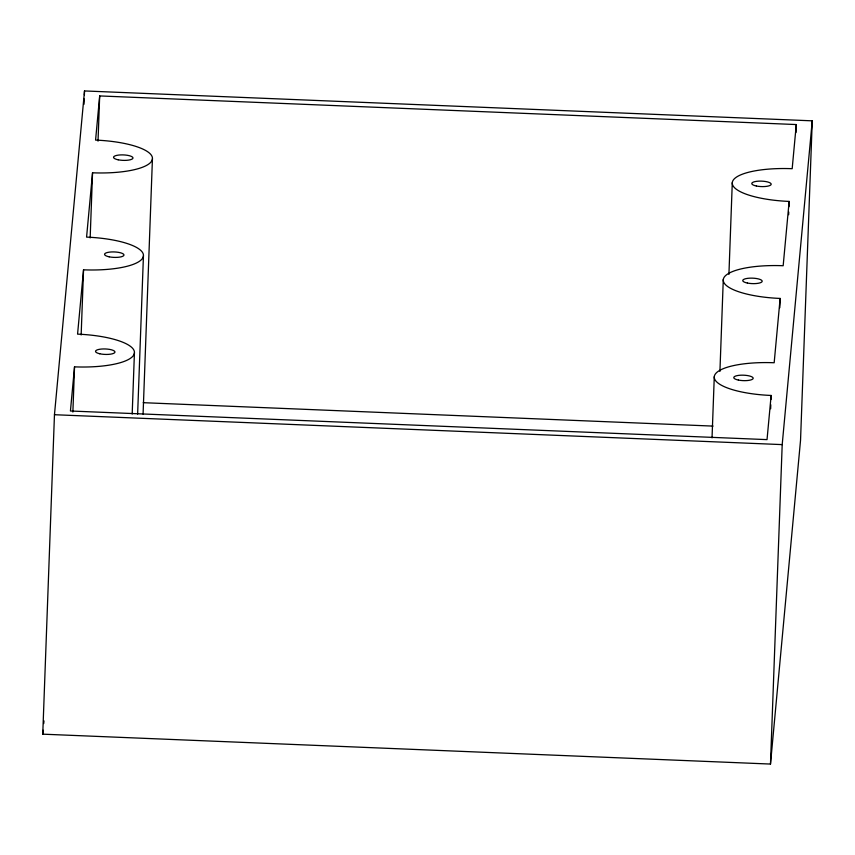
<?xml version="1.0" encoding="UTF-8"?>
<svg xmlns="http://www.w3.org/2000/svg" width="855" height="855" viewBox="0 0 855 855"><rect width="100%" height="100%" fill="white"/><g stroke="black" fill="none" stroke-linecap="round" stroke-linejoin="round"><path stroke-width="1.28" d="M42.75 734.167L54.464 414.718L84.517 90.94L812.25 120.833L800.537 440.282L770.483 764.06L42.75 734.167L43.124 730.181M72.878 412.057L74.535 366.848A58.429 16.395 2.1 0 0 134.427 352.891L132.183 414.055M84.036 104.246L84.228 98.924M84.378 94.926L84.517 90.94M81.15 334.978L83.544 269.817A58.429 16.395 2.1 0 0 143.437 255.869L137.634 414.098M90.16 237.947L92.543 172.796A58.429 16.395 2.1 0 0 152.436 158.838L143.074 414.141M98.026 141.15L99.682 95.931L796.283 124.552L795.984 132.536M712.033 437.878L714.278 376.713A58.429 16.395 2.1 0 1 774.17 362.755L780.134 298.438A58.429 16.395 2.1 0 1 723.277 279.692L719.921 371.433M728.92 274.412L732.286 182.66A58.429 16.395 2.1 0 1 792.179 168.702L796.283 124.552M770.644 408.765L770.793 404.768M770.986 399.456L771.135 395.459A58.429 16.395 2.1 0 1 714.278 376.713M779.792 307.747L780.134 298.438M788.652 214.712L788.759 212.051M788.951 206.728L789.144 201.417A58.429 16.395 2.1 0 1 732.286 182.66M770.483 764.06L782.197 444.611L812.25 120.833M74.535 366.848L70.431 410.999L767.031 439.62L771.135 395.459M83.544 269.817L77.57 334.134A58.429 16.395 2.1 0 1 134.427 352.891M92.543 172.796L86.579 237.113A58.429 16.395 2.1 0 1 143.437 255.869M99.682 95.931L95.578 140.092A58.429 16.395 2.1 0 1 152.436 158.838M43.733 723.554L43.979 720.893M789.144 201.417L783.169 265.734A58.429 16.395 2.1 0 0 723.277 279.692M143.234 402.684L713.049 426.1M54.464 414.718L782.197 444.611M109.162 256.821A9.736 2.736 2.1 0 0 123.975 255.068A9.736 2.736 2.1 0 0 109.6 252.107A9.736 2.736 2.1 0 0 109.162 256.821M99.757 353.767A9.736 2.736 2.1 0 0 114.944 352.217A9.736 2.736 2.1 0 0 101.008 349.086A9.736 2.736 2.1 0 0 99.757 353.767M118.172 159.8A9.736 2.736 2.1 0 0 132.985 158.036A9.736 2.736 2.1 0 0 118.61 155.076A9.736 2.736 2.1 0 0 118.172 159.8M756.386 186.016A9.736 2.736 2.1 0 0 771.199 184.263A9.736 2.736 2.1 0 0 756.825 181.303A9.736 2.736 2.1 0 0 756.386 186.016M747.388 283.048A9.736 2.736 2.1 0 0 762.2 281.284A9.736 2.736 2.1 0 0 747.826 278.324A9.736 2.736 2.1 0 0 747.388 283.048M738.378 380.069A9.736 2.736 2.1 0 0 753.191 378.316A9.736 2.736 2.1 0 0 738.816 375.356A9.736 2.736 2.1 0 0 738.378 380.069"/></g></svg>
